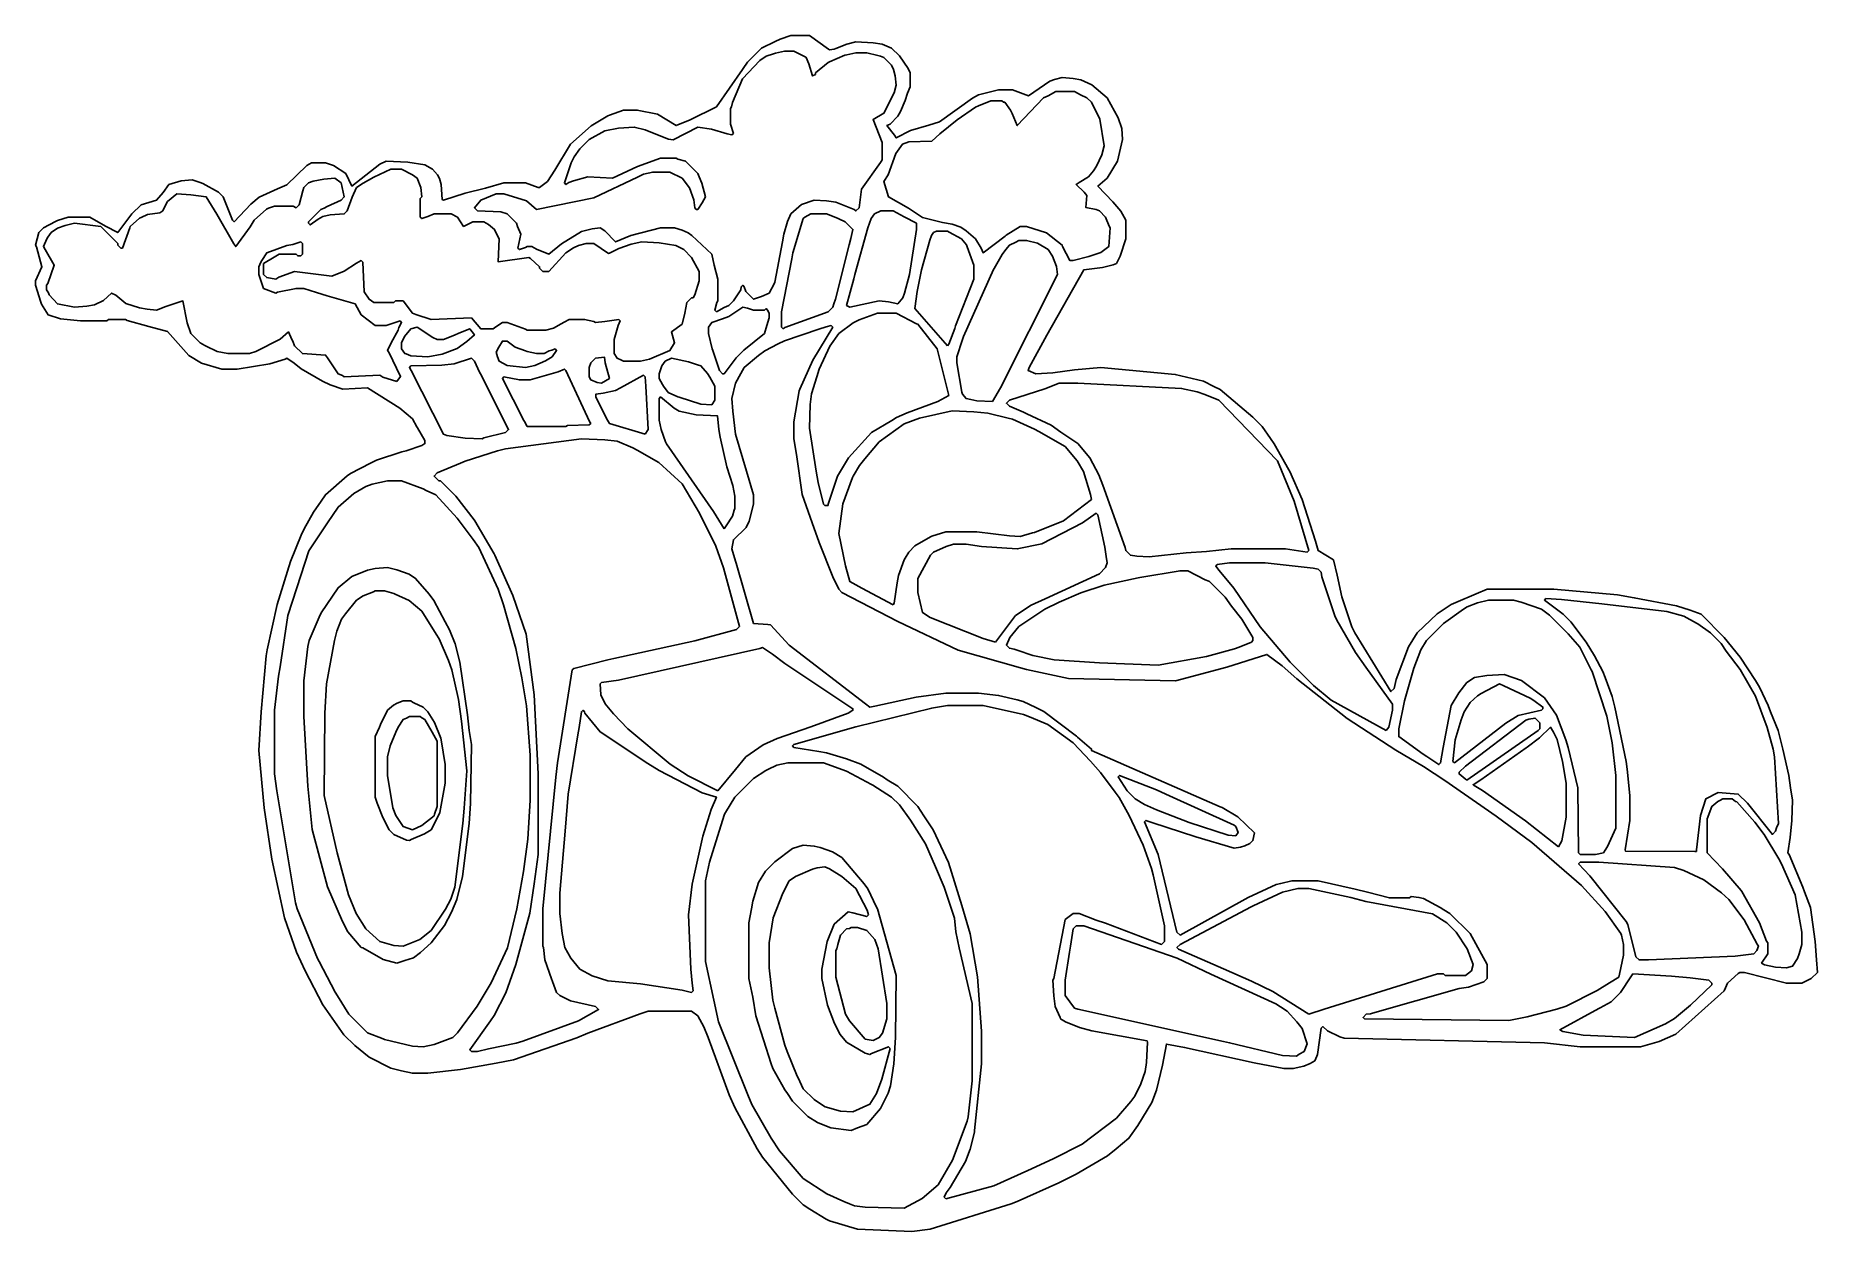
# Model space of a CAD drawing. Extents: x 45 to 1194, y 73 to 844.
import ezdxf

# ---------------------------------------------------------------- set-up
doc = ezdxf.new("R2010")
doc.units = 0
doc.layers.get('0').update_dxf_attribs({"linetype": 'CONTINUOUS'})

msp = doc.modelspace()

# ---------------------------------------------------------------- linework, layer by layer
at = {"color": 7, "linetype": 'CONTINUOUS'}
for points in [[(610, 73), (621.962069, 74.455172), (674.1, 90.8), (677.9, 92.3), (704.9, 104.2), (716.1, 109.8), (736.18, 121.76), (741.804878, 126.243902), (750, 133), (755.76, 141.18), (764.8, 156.1), (767.8, 164.1), (771.594595, 180.067568), (774.25, 193.75), (785.923077, 191.615385), (830.911765, 181.647059), (850, 178), (856, 178), (862.94, 179.42), (866.846154, 181.230769), (870, 183), (871.3, 185.9), (871.594595, 187.067568), (874, 204), (875, 205), (878.18, 202.24), (886.088235, 198.352941), (888.911765, 197.647059), (1017.985321, 194.515596), (1041, 192), (1080, 192), (1091.911765, 195.352941), (1102.795082, 200.245902), (1134, 228), (1134.8, 230.1), (1136, 233), (1142.9, 239.2), (1144, 240), (1147, 240), (1174, 233), (1184, 233), (1190, 236), (1194, 240), (1193.458824, 248.035294), (1192.541176, 259.964706), (1189.594595, 281.932432), (1185.8, 291.9), (1184.7, 294.9), (1175.8, 315.9), (1175, 317), (1176.544828, 327.037931), (1177.455172, 337.962069), (1178, 351), (1176.569231, 358.946154), (1175.569231, 366.946154), (1171.7, 383.9), (1168.647059, 395.911765), (1163.8, 407.9), (1162.2, 412.1), (1156.769231, 423.846154), (1154.2, 428.1), (1144.243902, 443.195122), (1134, 456), (1119, 471), (1111.911765, 473.647059), (1103.1, 476.3), (1075.932432, 481.594595), (1065.067568, 483.405405), (1024, 487), (981, 487), (978.1, 485.7), (976.9, 485.3), (957.9, 477.2), (948.846154, 471.230769), (936, 459), (930.230769, 449.846154), (922.3, 428.9), (921, 423), (919, 421), (895.8, 458.9), (893.8, 462.9), (887.352941, 482.088235), (884.405405, 496.067568), (882, 506), (872, 512), (870.352941, 518.088235), (861.7, 544.9), (853.8, 562.9), (853.2, 564.1), (843.76, 580.82), (841.24, 584.18), (836, 592), (830, 598), (808.804878, 615.756098), (804.9, 617.8), (798.1, 621.2), (779.95122, 625.560976), (732, 630), (714.94, 628.42), (701.053846, 626.569231), (690, 626), (685, 628), (685.8, 630.1), (697.2, 650.9), (721, 693), (732.946154, 694.430769), (739.9, 696.2), (742, 697), (744.3, 701.9), (748, 713), (748, 725), (744.754098, 730.795082), (739.751131, 736.773756), (730, 747), (736, 752), (742.7, 763.1), (746, 777), (745.384615, 784.076923), (743.2, 791.1), (736, 804), (726.1, 812.2), (718.932432, 815.594595), (714.067568, 816.405405), (707, 817), (702.076923, 815.615385), (699.1, 814.7), (685.339623, 805.188679), (675, 809), (666, 809), (653.1, 805.8), (649.18, 803.76), (627.8, 788.4), (620.911765, 786.352941), (609.1, 782.8), (600, 778), (598.769231, 779.846154), (594, 786), (596, 787), (601, 792), (602.769231, 795.153846), (605.7, 802.1), (607.3, 806.9), (609, 811), (609, 820), (607.7, 822.9), (602, 831), (597, 836), (590.94, 838.58), (585.06, 839.42), (574, 840), (568.067568, 838.594595), (561.1, 835.8), (559.9, 835.2), (556.9, 834.8), (556.195122, 835.243902), (544, 844), (532, 844), (525.1, 841.8), (521.9, 840.2), (513, 836), (504, 827), (501.24, 822.82), (500.76, 822.18), (484, 798), (467.1, 789.8), (458, 786), (446.1, 793.3), (433, 796), (424, 796), (415.1, 792.7), (413.9, 792.2), (403.211765, 785.752941), (390, 774), (379.76, 757.18), (375, 750), (370, 746), (369, 746), (361, 749), (347, 749), (335.088235, 745.647059), (321.911765, 742.352941), (308, 738), (307.25, 738.25), (306.554455, 747.955446), (305.482759, 751.793103), (304.230769, 754.153846), (301, 758), (295.911765, 760.647059), (285.053846, 762.430769), (271, 763), (266.9, 761.2), (249, 747), (245, 755), (237.1, 760.2), (232, 762), (223, 762), (219.9, 760.2), (207.1, 747.8), (200.9, 745.2), (189.204918, 739.754098), (183.795082, 735.245902), (173, 724), (172, 725), (166, 740), (163, 743), (152.9, 748.7), (151.1, 749.3), (146, 751), (138.923077, 750.384615), (131, 748), (127.230769, 742.846154), (123, 738), (113, 735), (107, 729), (98, 717), (90.153846, 721.230769), (80, 727), (66, 727), (59.1, 724.8), (57.9, 724.2), (50, 720), (47, 717), (45, 709), (45.647059, 707.911765), (49, 695), (45, 686), (45, 683), (48.3, 672.1), (48.8, 670.9), (53, 664), (61.035294, 661.458824), (74, 660), (91, 660), (92, 661), (103, 661), (104.1, 660.3), (118.088235, 656.352941), (130.1, 653.2), (143.82, 637.76), (151.9, 632.8), (165, 629), (175, 629), (195.932432, 632.405405), (205.9, 635.3), (207, 636), (211.804878, 632.756098), (216.195122, 629.243902), (230.1, 621.2), (234.9, 618.8), (243, 616), (259, 617), (279.82, 603.76), (288, 597), (290.769231, 591.846154), (291.230769, 591.153846), (296, 583), (296, 581), (294.1, 579.8), (283.911765, 576.352941), (281.088235, 575.647059), (264.9, 570.2), (260.9, 568.3), (248.153846, 561.769231), (245.846154, 560.230769), (232, 548), (229.24, 543.82), (224.24, 536.82), (218.2, 525.9), (216.2, 521.9), (209.3, 504.9), (200.7, 477.1), (194.384615, 447.923077), (193.615385, 444.076923), (190.541176, 408.035294), (189, 383), (192.455172, 346.037931), (197.405405, 313.067568), (205.384615, 275.076923), (213.2, 253.1), (218.8, 240.9), (230.230769, 219.153846), (243.76, 199.82), (250.788235, 192.752941), (260.153846, 185.230769), (274.1, 178.3), (280.923077, 176.615385), (288, 175), (298, 175), (318.95122, 177.439024), (341.923077, 181.384615), (353.1, 183.7), (394.1, 197.8), (401.1, 200.7), (434.911765, 213.352941), (440, 215), (468, 215), (472, 212), (475.8, 204.9), (478.7, 197.9), (492.2, 161.1), (495.8, 152.9), (510.230769, 126.153846), (513.769231, 120.846154), (533, 97), (540, 90), (544.18, 87.24), (554.9, 80.8), (556.9, 79.8), (575.032995, 74.461929), (610, 73)], [(484, 666), (489.1, 668.8), (492, 670), (495, 673), (499.7, 680.1), (500, 682), (501, 683), (502, 682), (503, 679), (508, 674), (513.1, 675.8), (518, 678), (521.2, 683.9), (521.7, 685.1), (526.594595, 711.067568), (527.405405, 715.932432), (529.8, 724.1), (532, 729), (538.9, 735.2), (547, 738), (555.06, 737.42), (560.94, 736.58), (572.9, 731.8), (574, 731), (576, 733), (577.647059, 745.088235), (589.8, 762.1), (590.2, 762.9), (591, 764), (591, 775), (585, 790), (592, 794), (598.615385, 807.076923), (600, 812), (599.352941, 818.088235), (598.2, 822.1), (597, 825), (592, 830), (589.9, 830.7), (588.1, 831.3), (581, 833), (574, 833), (568.067568, 831.594595), (566.911765, 831.352941), (556.9, 827.2), (556.18, 826.76), (548, 820), (548, 819), (546, 818), (543.647059, 825.911765), (542, 830), (541.153846, 830.230769), (534, 834), (528, 834), (522.067568, 832.594595), (520.911765, 832.352941), (516.18, 830.76), (512, 828), (500.8, 816.1), (494.352941, 800.911765), (493.647059, 798.088235), (493, 797), (493, 787), (495, 781), (494, 780), (490.9, 780.7), (480.923077, 783.615385), (472, 785), (456.1, 776.8), (453.1, 777.2), (448.1, 779.2), (438.088235, 783.352941), (431, 785), (420.94, 784.42), (412.1, 782.7), (402, 777), (396, 771), (392.243902, 765.804878), (390.3, 761.9), (386, 749), (387, 748), (388.9, 749.2), (391.9, 750.3), (401, 753), (417, 752), (433.1, 759.7), (448, 765), (458, 765), (459.088235, 764.352941), (464, 763), (472, 755), (472.8, 752.9), (474.7, 748.9), (477, 740), (474.8, 736.1), (472, 732), (471, 732), (470, 733), (469.352941, 738.088235), (466.769231, 745.846154), (462, 752), (454, 756), (443, 756), (437.067568, 754.594595), (433.1, 752.8), (404.923077, 739.384615), (368, 732), (361.64, 737.52), (347, 742), (342, 742), (332, 738), (328, 733), (330, 731), (345.1, 730.3), (349, 729), (355, 723), (355.8, 720.9), (358, 716), (356, 707), (357, 706), (360.911765, 707.352941), (362, 708), (365, 708), (368.1, 706.3), (376, 703), (384.195122, 709.756098), (397.088235, 717.647059), (403.911765, 719.352941), (409, 720), (412.1, 718.2), (419, 711), (428.9, 715.2), (448, 720), (457, 720), (461.923077, 718.615385), (465.846154, 716.769231), (468.153846, 715.230769), (481, 703), (482.615385, 695.923077), (485, 687), (485, 673), (484.352941, 671.911765), (483, 667), (484, 666)], [(714, 699), (724.088235, 701.647059), (731.82, 704.24), (737, 708), (738, 720), (737.352941, 721.088235), (735, 727), (731, 731), (728.9, 731.8), (722.25, 733.25), (723, 741), (721.230769, 743.153846), (716, 748), (717.9, 749.2), (724, 753), (727.230769, 756.846154), (729.2, 759.9), (732.594595, 767.067568), (734, 773), (731.3, 790.1), (726, 801), (723, 804), (718.9, 805.8), (715, 808), (703, 808), (697.9, 805.2), (695, 804), (678, 786), (674.8, 793.9), (673.769231, 795.846154), (670, 801), (669.1, 801.2), (668, 802), (661, 802), (653.1, 798.7), (651.1, 797.8), (639.18, 789.76), (628.204918, 780.754098), (623, 776), (608.029183, 775.533074), (604, 774), (599.8, 768.1), (594.769231, 754.153846), (592, 750), (595, 740), (607.846154, 732.769231), (616.9, 726.8), (629.923077, 723.615385), (636.088235, 722.352941), (641.735294, 720.558824), (645.18, 718.24), (651, 713), (654.7, 706.9), (656, 704), (670.18, 714.76), (670.82, 715.24), (680, 721), (684, 721), (696.846154, 716.769231), (707, 709), (707.2, 708.1), (712, 699), (714, 699)], [(278, 621), (280.4, 624.3), (272.8, 639.9), (272, 641), (274.230769, 645.846154), (278.7, 654.1), (279.3, 655.9), (281, 659), (280, 660), (271, 657), (264, 657), (255, 664), (251, 671), (233.1, 676.3), (226.1, 678.3), (218, 681), (213, 681), (201.076923, 678.615385), (200, 678), (192, 681), (189, 690), (189, 695), (190.3, 697.9), (190.8, 699.1), (194, 704), (207.076923, 708.615385), (210.923077, 709.384615), (216, 711), (217, 710), (217, 703), (216, 702), (214, 702), (213, 703), (202, 703), (198.9, 701.2), (192, 697), (192, 690), (194, 688), (200, 687), (201.9, 688.2), (212, 692), (236, 689), (243.9, 692.2), (251.9, 697.2), (255, 699), (256, 698), (256.8, 678.9), (260, 674), (263, 672), (276, 672), (277, 673), (282, 673), (288, 665), (290.1, 664.2), (300, 661), (326, 662), (332, 655), (340, 655), (341.846154, 656.230769), (346, 659), (349, 659), (360.9, 654.8), (362, 654), (374, 654), (378.923077, 655.384615), (383.9, 658.2), (385.9, 659.2), (389, 661), (399, 661), (404.932432, 659.594595), (406, 659), (412.067568, 659.594595), (421, 661), (422, 660), (420.7, 657.1), (418, 648), (418, 639), (420, 636), (422.9, 634.8), (424, 634), (435, 634), (440.932432, 635.405405), (454, 641), (457, 646), (455, 653), (462, 658), (463.615385, 665.076923), (465, 672), (468, 675), (469, 675), (470.2, 676.9), (473, 686), (473, 692), (468, 701), (463, 706), (457.911765, 708.647059), (447.053846, 710.430769), (436, 711), (429.06, 709.58), (421.1, 706.8), (415.1, 703.8), (414.405405, 703.567568), (405, 710), (400, 710), (395.076923, 708.615385), (391.9, 707.2), (387, 704), (376, 692), (372, 692), (370, 694), (370, 695), (364.1, 700.2), (363, 701), (343.25, 698.25), (344, 713), (343.2, 714.1), (341, 719), (337.1, 722.2), (334, 724), (327, 724), (321, 721), (317, 727), (313, 729), (302, 729), (297.9, 727.3), (294, 726), (293, 727), (293, 739), (294, 740), (293.352941, 746.088235), (291, 752), (288.1, 754.2), (281, 758), (274, 758), (263.1, 752.8), (256.153846, 748.769231), (252, 746), (249.2, 739.9), (246, 731), (244, 729), (235.044554, 728.554455), (230.2, 727.4), (227.18, 725.76), (222, 722), (221, 723), (221, 724), (229, 732), (231.1, 732.8), (233.1, 733.8), (242, 738), (244, 740), (243.384615, 743.076923), (242, 749), (238, 752), (230.94, 751.42), (223.9, 750.2), (221, 749), (218, 746), (217.3, 743.9), (215, 735), (213, 733), (211, 734), (199, 734), (195.088235, 732.647059), (193.9, 732.2), (186, 725), (183.24, 720.82), (174, 708), (172.769231, 709.846154), (161.8, 728.9), (155, 740), (145.053846, 741.430769), (136, 742), (130, 737), (128.230769, 733.846154), (127, 731), (125.1, 729.8), (117.053846, 728.569231), (113.1, 726.8), (111.9, 726.2), (106, 721), (105.8, 720.1), (101, 707), (100, 707), (98, 709), (98, 710), (87, 721), (70, 723), (64.067568, 721.594595), (59.18, 719.76), (55, 717), (52.8, 714.1), (52.2, 712.9), (50, 708), (51.230769, 706.153846), (57, 696), (52.8, 684.1), (52, 683), (52, 680), (53.2, 678.1), (53.8, 676.9), (59, 671), (70, 669), (78.067568, 669.594595), (82.932432, 670.405405), (88.795082, 673.245902), (94, 678), (96.788235, 676.752941), (103.211765, 671.247059), (112.067568, 668.405405), (116.932432, 667.594595), (123, 667), (128.9, 669.3), (140, 673), (142.7, 658.9), (145, 652), (151, 646), (154.153846, 644.230769), (154.9, 643.8), (162.06, 640.42), (169, 639), (183, 639), (186.911765, 640.352941), (202.795082, 648.245902), (208, 653), (210.3, 648.1), (210.8, 646.9), (212, 644), (217, 639), (232, 638), (233.230769, 636.153846), (240, 626), (242.9, 624.8), (244, 624), (267, 625), (268.9, 623.8), (278, 621)], [(527, 655), (528.1, 655.8), (556, 666), (559, 669), (559.7, 671.1), (560.8, 674.1), (569.647059, 709.088235), (570.647059, 713.088235), (572, 719), (567, 724), (562.9, 725.8), (562.1, 726.2), (555, 729), (545, 729), (541, 727), (540, 726), (533.384615, 703.923077), (532.615385, 700.076923), (526, 666), (526, 656), (527, 655)], [(570, 669), (589, 673), (595.088235, 672.352941), (601, 671), (604.2, 674.9), (605.3, 677.9), (608.58, 690.06), (613, 719), (613, 723), (605.1, 727.2), (598, 731), (590, 731), (586, 729), (583.8, 726.1), (581.7, 720.1), (573.352941, 689.911765), (572.647059, 687.088235), (568, 670), (570, 669)], [(633, 644), (633.8, 645.1), (637.7, 655.1), (638.3, 656.9), (650, 687), (650, 696), (645.8, 707.9), (645.2, 709.1), (642, 713), (634.1, 717.2), (633, 718), (626, 718), (624, 717), (622.8, 715.1), (621.7, 712.1), (616.352941, 692.911765), (613.42, 678.94), (612, 668), (633, 644)], [(662, 608), (667.2, 616.9), (704, 690), (703.352941, 695.088235), (700.76, 701.82), (698, 706), (691.1, 710.2), (684, 712), (679, 712), (677.1, 710.8), (673, 709), (670.76, 706.18), (668.24, 702.82), (663.2, 693.9), (662.8, 693.1), (643.3, 649.9), (642.7, 648.1), (639, 637), (639, 633), (642.352941, 614.088235), (642.8, 612.9), (645, 610), (648.076923, 609.384615), (651.923077, 608.615385), (662, 608)], [(489, 626), (496.76, 636.18), (501.795082, 641.245902), (515, 652), (516.615385, 657.076923), (518, 662), (518, 665), (517, 667), (516, 668), (515, 667), (508, 667), (504.088235, 668.352941), (501, 669), (492.1, 662.8), (487.9, 661.3), (481, 659), (479, 656), (479, 652), (481.352941, 642.088235), (481.7, 640.9), (486, 628), (488, 626), (489, 626)], [(298, 637), (307.1, 638.7), (316.82, 642.24), (323.153846, 646.769231), (328, 651), (325, 655), (317.9, 652.2), (315.1, 650.8), (308, 648), (304, 648), (301.1, 649.3), (291, 656), (287, 655), (282.8, 650.1), (281, 646), (281, 642), (283, 639), (283.9, 638.8), (287.037931, 637.455172), (298, 637)], [(995, 209), (1006.932432, 211.405405), (1025.9, 216.2), (1031.9, 218.3), (1051.9, 228.2), (1059.9, 233.2), (1066, 237), (1066.3, 238.9), (1069, 251), (1069, 258), (1067.594595, 263.932432), (1067.2, 265.1), (1057.243902, 279.195122), (1042, 296), (1009.788235, 323.752941), (986.846154, 340.769231), (953.82, 363.76), (939.9, 372.8), (922.153846, 383.230769), (890.82, 403.76), (858.223757, 429.248619), (848.776243, 437.751381), (839, 445), (813.1, 436.7), (780, 428), (711.009427, 429.490203), (684.076923, 435.384615), (680.088235, 436.352941), (639.9, 447.8), (601.1, 466.3), (565, 485), (563, 487), (559.2, 495.1), (550.3, 517.1), (545.7, 529.9), (539.384615, 548.076923), (535.569231, 573.946154), (534, 584), (534, 595), (537.352941, 614.911765), (537.8, 616.1), (546.230769, 634.846154), (559, 656), (558, 657), (554.9, 656.3), (550.1, 654.7), (527.9, 647.2), (523.9, 645.2), (515.18, 640.76), (511.204918, 637.754098), (502, 630), (499.8, 626.1), (496.352941, 619.911765), (494, 610), (494.554455, 601.955446), (496.405405, 587.067568), (503.352941, 563.088235), (508, 548), (508, 542), (505.2, 530.9), (503.2, 526.9), (495, 519), (494, 513), (496.352941, 505.088235), (496.7, 503.9), (508, 465), (517.1, 464.3), (519, 464), (531, 451), (580.18, 413.24), (583, 411), (586.088235, 411.647059), (612.923077, 417.384615), (632, 420), (653, 420), (665.964706, 418.541176), (677.911765, 415.647059), (681.911765, 414.647059), (689.9, 410.8), (695.1, 408.2), (716.204918, 392.245902), (716.795082, 391.754098), (726, 384), (726, 383), (808.9, 346.8), (810.1, 346.2), (820.18, 340.24), (831, 330), (830, 325), (828, 323), (824.793103, 321.517241), (822.088235, 320.647059), (818, 320), (793.1, 327.3), (764.9, 336.7), (761, 338), (760, 337), (768.8, 315.9), (781, 266), (783, 264), (826.9, 288.2), (845.088235, 296.647059), (847.911765, 297.352941), (855, 299), (872, 299), (895.911765, 293.647059), (903.911765, 291.647059), (918, 288), (931, 288), (932, 289), (937.088235, 288.352941), (939.911765, 287.647059), (950.846154, 281.769231), (953.153846, 280.230769), (957, 278), (970, 265), (981, 245), (981, 236), (979, 234), (968.94, 230.42), (963.06, 229.58), (907.088235, 213.647059), (905.911765, 213.352941), (903, 213), (901, 211), (902, 210), (995, 209)], [(556, 541), (556, 542), (562.2, 559.9), (562.8, 561.1), (569.247788, 571.783186), (584, 588), (597.1, 595.8), (600.153846, 597.769231), (607.1, 600.7), (626.9, 608.2), (634, 612), (626.3, 642.1), (614, 658), (613.1, 658.2), (600, 665), (588, 665), (576.1, 660.8), (572.153846, 658.769231), (563, 652), (557.24, 643.82), (550.3, 628.9), (548.7, 624.1), (545.430769, 612.946154), (544.569231, 606.053846), (544, 591), (548.384615, 563.076923), (549.647059, 555.911765), (553, 542), (554, 541), (556, 541)], [(361, 630), (366.932432, 631.405405), (373.82, 634.24), (378, 637), (381, 641), (380, 642), (377.9, 641.3), (376.1, 640.7), (373, 639), (368, 639), (362.067568, 640.405405), (360.9, 640.7), (354.153846, 643.230769), (349, 647), (346, 647), (343.8, 643.1), (342, 640), (342.8, 636.9), (344, 634), (349.067568, 631.405405), (361, 630)], [(333, 584), (334.067568, 584.594595), (348, 588), (350, 590), (331.8, 625.9), (331.2, 627.1), (328, 634), (326, 636), (314.946154, 632.430769), (306.977376, 631.475113), (287, 631), (286, 630), (287.2, 628.1), (308, 587), (310.1, 586.2), (322.037931, 584.455172), (333, 584)], [(410, 620), (415, 623), (412.352941, 633.088235), (411.75, 636.75), (406, 636), (403, 633), (402, 630), (402, 624), (403, 622), (407.088235, 620.352941), (410, 620)], [(481, 606), (483, 609), (483, 618), (479.769231, 623.846154), (478.230769, 626.153846), (474, 631), (471.9, 631.8), (465.911765, 633.647059), (455, 636), (451, 634), (448.8, 631.1), (447, 626), (447, 623), (449.2, 619.1), (449.8, 617.9), (453, 614), (459.1, 611.2), (459.9, 610.8), (474.053846, 606.430769), (481, 606)], [(387, 592), (388.030973, 592.535398), (402, 593), (403, 594), (402.2, 595.1), (387, 628), (386, 629), (381.9, 627.2), (364, 622), (357, 622), (347, 624), (346, 623), (359.8, 595.9), (360.2, 595.1), (362, 592), (387, 592)], [(438, 587), (440, 590), (438.42, 618.06), (438, 624), (437, 625), (422.1, 616.8), (418.9, 615.2), (410.923077, 613.384615), (406.25, 612.75), (406.2, 611.1), (413.2, 597.1), (415, 594), (438, 587)], [(489, 526), (490.24, 527.82), (494.4, 534.2), (495.384615, 537.923077), (496, 539), (496, 547), (494.58, 553.94), (490.7, 565.9), (486.405405, 585.067568), (485.594595, 589.932432), (484.75, 598.75), (471.032995, 599.461929), (459.9, 601.8), (456.846154, 603.769231), (448, 611), (447, 610), (447, 596), (448.405405, 590.067568), (451.2, 582.1), (451.8, 580.9), (482.2, 537.1), (489, 526)], [(763, 508), (787.032995, 510.538071), (799.967005, 511.461929), (816, 513), (851, 513), (865, 511), (866, 512), (863.647059, 519.911765), (856.7, 543.9), (845.750329, 569.762812), (808, 609), (798.9, 612.7), (794.1, 614.3), (783.946154, 616.569231), (717, 620), (705, 620), (695.9, 616.3), (673, 609), (671, 607), (673, 605), (682.1, 601.2), (684.1, 600.2), (699.846154, 592.769231), (706.18, 588.24), (717, 581), (724.756098, 571.804878), (730.7, 560.9), (733.3, 554.1), (747.7, 513.9), (748, 512), (751, 509), (755.04878, 508.439024), (763, 508)], [(598, 477), (598.647059, 478.088235), (600.594595, 491.067568), (601.405405, 495.932432), (605.2, 505.9), (605.8, 507.1), (608, 511), (612, 515), (622.1, 520.8), (622.9, 521.2), (632, 524), (652, 524), (672.959016, 521.54918), (680, 521), (687.911765, 523.352941), (689.1, 523.7), (707.846154, 531.230769), (726, 545), (725.352941, 548.088235), (720.7, 562.9), (716.754098, 569.795082), (709, 579), (691.9, 588.8), (689.1, 590.2), (674.911765, 596.647059), (672.088235, 597.352941), (658.955446, 600.554455), (650.044554, 601.445545), (636, 602), (614.9, 597.3), (605.153846, 593.769231), (589, 582), (579.756098, 571.195122), (576.243902, 566.804878), (572.2, 559.9), (571.8, 559.1), (565.615385, 542.076923), (563, 523), (567.352941, 502.088235), (570, 492), (577.9, 487.8), (598, 477)], [(330, 189), (337.067568, 190.594595), (354.9, 194.3), (359.1, 195.7), (395.1, 208.8), (408, 216), (406, 218), (389.9, 221.7), (383, 225), (381, 227), (378.3, 234.1), (377.7, 235.9), (373.439024, 248.04878), (372.560976, 255.95122), (372, 257), (372, 281), (380.445545, 365.955446), (381.594595, 375.067568), (391, 435), (392, 436), (414.076923, 441.615385), (417.923077, 442.384615), (470.1, 453.7), (497, 461), (499, 463), (488.647059, 500.911765), (483.7, 514.9), (473.2, 536.1), (462, 555), (446.783186, 568.752212), (432.9, 576.8), (430.1, 578.2), (419.95122, 582.560976), (412.04878, 583.439024), (397, 584), (348.067568, 577.594595), (342.911765, 576.352941), (322.1, 569.7), (318.9, 568.3), (304, 562), (302, 560), (305, 557), (306, 557), (316, 547), (327.769231, 531.846154), (328.230769, 531.153846), (340.8, 509.9), (341.2, 509.1), (352.7, 482.9), (361.3, 458.1), (366.430769, 419.053846), (369, 368), (369, 316), (366.560976, 297.04878), (363.615385, 278.076923), (354.7, 245.1), (348.2, 226.9), (340.76, 212.18), (338.24, 208.82), (325, 190), (326, 189), (330, 189)], [(295, 192), (301.94, 193.42), (314, 198), (317, 201), (329.769231, 218.153846), (338.769231, 233.153846), (349.3, 255.9), (355.384615, 280.923077), (359.58, 305.06), (362.430769, 325.946154), (364, 351), (364, 380), (361.541176, 411.964706), (358.594595, 429.932432), (354.615385, 448.923077), (346.7, 476.9), (343.2, 487.1), (330.769231, 513.846154), (327.230769, 519.153846), (316.751724, 532.77931), (303, 548), (296.9, 550.8), (294.9, 551.8), (281, 557), (272, 557), (262.1, 554.8), (257.9, 553.2), (250.204918, 548.754098), (240, 540), (233.230769, 529.846154), (221.230769, 511.846154), (213.352941, 487.911765), (207.7, 470.1), (202.594595, 437.067568), (201.594595, 431.067568), (199, 409), (199, 368), (200.45082, 357.040984), (212.647059, 284.911765), (213.7, 280.9), (226.8, 248.9), (227.8, 246.9), (238.230769, 227.153846), (239.769231, 224.846154), (247, 213), (259, 201), (269.1, 197.2), (269.9, 196.8), (288.053846, 192.430769), (295, 192)], [(664, 453), (677, 470), (687.1, 476.8), (696.1, 480.8), (731, 497), (735, 501), (736, 504), (735.405405, 508.067568), (734.405405, 514.067568), (730, 535), (729, 536), (720.1, 529.8), (693.911765, 516.352941), (678, 513), (654.955446, 514.554455), (645, 516), (637, 516), (632.076923, 514.615385), (624, 511), (622, 509), (614, 494), (614, 485), (617, 472), (621.9, 468.8), (656.088235, 455.352941), (664, 453)], [(278, 246), (283.088235, 247.647059), (288.692308, 249.461538), (293.195122, 252.756098), (300, 259), (308.756098, 270.195122), (313.2, 278.9), (316.647059, 287.088235), (320.352941, 301.911765), (324.538071, 336.032995), (325.461929, 348.967005), (326, 387), (324.560976, 395.95122), (323.554455, 405.955446), (318.615385, 439.923077), (315.647059, 451.911765), (311.8, 460.9), (309.2, 466.1), (301.76, 479.82), (298.754098, 483.795082), (290, 494), (285.82, 496.76), (277.932432, 499.594595), (272, 501), (263.923077, 500.384615), (258.911765, 499.352941), (248.9, 495.2), (240, 488), (229.2, 471.9), (227.8, 469.1), (221.384615, 453.923077), (220.615385, 450.076923), (218, 428), (218, 405), (220.472376, 360.024862), (223.42, 332.06), (233.3, 295.1), (242.8, 272.9), (246.243902, 266.195122), (255, 256), (255.9, 255.8), (269.088235, 248.352941), (278, 246)], [(769, 438), (800.076923, 443.615385), (818.1, 448.7), (821.1, 449.7), (829, 453), (830, 454), (830, 456), (822.756098, 467.804878), (816.24, 476.18), (812, 482), (802, 492), (799.9, 492.8), (799.1, 493.2), (788, 499), (783, 499), (757.076923, 494.615385), (755.923077, 494.384615), (734.1, 489.7), (719.1, 484.7), (705.1, 478.8), (695.9, 474.2), (679, 463), (673.24, 455.82), (671, 451), (673, 449), (676.1, 448.3), (677.9, 447.7), (688.076923, 444.384615), (701.923077, 441.615385), (730.973846, 439.529231), (769, 438)], [(916, 396), (917.6, 398.2), (920, 409), (920, 413), (902.769231, 436.846154), (896.24, 446.18), (884.2, 467.1), (882.8, 469.9), (874.352941, 495.088235), (874, 498), (872, 500), (868.932432, 500.594595), (838, 504), (815, 504), (807, 503), (806, 502), (808.245902, 499.204918), (817.754098, 487.795082), (834.769231, 462.846154), (854, 440), (869, 425), (880.409836, 415.491803), (916, 396)], [(282, 257), (292.82, 261.24), (300, 267), (309.230769, 280.846154), (312.7, 287.1), (315.3, 294.9), (320.54918, 336.040984), (321.45082, 345.959016), (323, 370), (319.554455, 401.955446), (317.594595, 415.932432), (313.3, 435.1), (311.3, 441.1), (305.2, 455.1), (303.230769, 458.153846), (294, 473), (285.82, 479.76), (276.9, 483.8), (276.1, 484.2), (270, 486), (264, 486), (262.911765, 485.352941), (256.18, 482.76), (252, 480), (244.76, 471.18), (242.24, 467.82), (239.3, 459.9), (237.647059, 454.088235), (232.473815, 425.976309), (231.526185, 407.023691), (231, 354), (239.352941, 317.088235), (246.7, 289.9), (251.8, 277.9), (258, 268), (266.9, 259.8), (276.06, 257.42), (282, 257)], [(1051, 316), (1056, 317), (1057.230769, 318.846154), (1058.769231, 321.153846), (1064, 333), (1064, 367), (1061.594595, 387.932432), (1058.3, 405.1), (1048.7, 433.9), (1048.2, 435.1), (1040.751724, 449.77931), (1033.248276, 458.22069), (1021.195122, 470.243902), (1016.1, 474.2), (1002.923077, 478.615385), (998, 480), (982, 480), (974.9, 478.3), (968.153846, 475.769231), (965.846154, 474.230769), (953, 465), (942, 454), (938.2, 447.9), (933.8, 436.1), (927.647059, 415.088235), (924, 397), (924, 392), (939.846154, 380.769231), (942.153846, 379.230769), (950, 374), (951, 375), (952.594595, 385.067568), (957.8, 412.1), (962.76, 420.18), (968, 427), (972.9, 430.2), (980.946154, 431.430769), (992, 432), (1003.1, 428.2), (1018, 417), (1025.76, 405.82), (1031.7, 389.9), (1033.3, 385.1), (1039.511892, 358.988649), (1040, 317), (1041, 316), (1051, 316)], [(1116, 318), (1116, 319), (1118.647059, 341.088235), (1122, 352), (1130, 356), (1143, 355), (1149, 349), (1165, 329), (1167, 331), (1167.7, 333.1), (1169, 336), (1166.405405, 379.067568), (1165.594595, 383.932432), (1161.7, 397.9), (1154.2, 418.1), (1144.24, 435.18), (1135.24, 447.18), (1132, 452), (1125, 459), (1116.9, 464.8), (1116.153846, 465.230769), (1107.9, 469.7), (1096.911765, 472.647059), (1054.955446, 477.554455), (1029.053846, 480.430769), (1019, 481), (1018, 480), (1030, 471), (1035, 466), (1044.8, 452.9), (1050.230769, 444.153846), (1055.7, 433.9), (1057.2, 430.1), (1061.647059, 417.911765), (1063.352941, 411.088235), (1070.594595, 375.932432), (1071.405405, 371.067568), (1073, 354), (1073, 338), (1070, 319), (1070.25, 318.25), (1115, 318), (1116, 318)], [(485, 357), (496.243902, 370.804878), (503, 379), (514.18, 386.76), (523.1, 390.8), (544.911765, 398.352941), (568.9, 407.2), (572, 409), (572, 410), (528.18, 439.24), (520.18, 445.24), (513.8, 449.4), (512.1, 448.8), (420.955446, 428.445545), (410, 427), (409, 426), (409.430769, 419.053846), (412.247059, 413.211765), (417.752941, 406.788235), (427, 397), (454.153846, 374.230769), (465.9, 366.8), (485, 357)], [(960, 375), (993.18, 400.76), (1001.1, 405.7), (1016, 409), (1017, 410), (1017, 411), (1011.153846, 415.230769), (1008.846154, 416.769231), (991.9, 424.7), (989, 426), (977.153846, 419.769231), (974.846154, 418.230769), (970, 414), (966.2, 407.9), (964.2, 402.9), (960.439024, 389.95122), (959, 376), (960, 375)], [(286, 325), (287.1, 325.7), (295.82, 329.24), (300, 332), (301.2, 333.9), (305.7, 343.1), (309, 362), (309, 374), (306.594595, 389.932432), (306.352941, 391.088235), (302.2, 401.1), (298, 408), (295, 411), (288.9, 413.8), (288.1, 414.2), (287, 415), (282, 415), (278.206897, 413.482759), (275.846154, 412.230769), (272, 409), (267.3, 399.9), (266.7, 398.1), (264, 392), (264, 353), (265.352941, 349.088235), (268.8, 339.9), (273, 332), (276, 329), (284.1, 325.3), (286, 325)], [(288, 332), (294.1, 334.8), (302, 341), (302.2, 341.9), (304, 347), (304, 389), (300.8, 394.9), (296, 403), (294.1, 404.2), (293, 405), (286, 405), (284.1, 403.8), (282, 403), (278.8, 398.1), (277.2, 394.9), (273.647059, 386.088235), (272, 379), (272, 367), (275.352941, 346.088235), (277.2, 341.1), (282, 334), (288, 332)], [(468, 227), (469, 228), (468.445545, 233.044554), (467.554455, 241.955446), (466, 277), (468.430769, 296.946154), (475.352941, 327.911765), (480.7, 345.1), (484, 353), (474.9, 355.8), (447.153846, 370.230769), (439.846154, 374.769231), (409, 395), (399.24, 407.18), (399, 408), (398, 409), (397, 408), (395.405405, 397.932432), (394.594595, 393.067568), (388.455172, 354.962069), (386.541176, 331.035294), (383, 291), (383, 278), (384.458824, 265.035294), (386.2, 256.1), (390.24, 249.18), (396, 242), (403.9, 237.8), (413.911765, 234.647059), (434.962069, 232.544828), (461.923077, 228.615385), (468, 227)], [(632, 94), (662.911765, 102.352941), (684.9, 112.2), (701.1, 119.8), (719.82, 129.24), (742, 146), (751.24, 156.82), (753.76, 160.18), (757.8, 168.1), (760.58, 176.06), (761.42, 181.94), (762, 195), (761.75, 195.75), (726.067568, 202.405405), (718.088235, 204.352941), (709.1, 208.2), (706, 210), (705.8, 210.9), (702.430769, 218.053846), (701.569231, 224.946154), (701, 235), (701.615385, 236.076923), (709, 274), (714, 278), (718, 278), (728.9, 273.7), (734.9, 271.7), (771, 258), (773, 260), (773, 270), (765.647059, 302.911765), (764.647059, 306.911765), (759.2, 322.1), (750.2, 341.1), (743.76, 352.82), (741.24, 356.18), (731.752212, 368.783186), (725.247788, 376.216814), (714, 388), (697.846154, 399.769231), (685.9, 404.7), (682.1, 406.2), (656, 412), (633, 412), (624.04878, 410.560976), (622.932432, 410.405405), (573.911765, 398.352941), (534, 387), (533, 386), (534, 385), (550.067568, 382.405405), (554.932432, 381.594595), (567.9, 377.7), (577.1, 374.2), (591.846154, 365.769231), (594.153846, 364.230769), (601, 360), (614, 347), (617.769231, 340.846154), (623.769231, 331.846154), (633.7, 310.9), (642.3, 283.1), (647.594595, 264.932432), (652.405405, 237.067568), (655, 202), (655, 181), (650.560976, 138.04878), (650.405405, 136.932432), (647.7, 126.1), (644.7, 118.1), (634.76, 101.18), (632.24, 97.82), (631, 95), (632, 94)], [(968, 364), (1014, 396), (1015, 397), (1015, 401), (1012, 404), (1007.9, 403.3), (1006.1, 402.7), (967, 373), (963, 369), (963, 368), (966.9, 364.8), (968, 364)], [(1027, 321), (1029.2, 324.9), (1032, 340), (1032, 362), (1029.594595, 375.932432), (1026.2, 390.1), (1023.8, 394.9), (1022, 398), (1014.783186, 391.247788), (1006.82, 385.24), (1006.18, 384.76), (976.9, 364.2), (972, 361), (973.846154, 359.769231), (978.1, 357.2), (1005.82, 337.76), (1027, 321)], [(605, 88), (616.795082, 94.245902), (627, 103), (636.2, 118.9), (645.647059, 144.088235), (646.352941, 146.911765), (649, 170), (649, 220), (640.647059, 255.911765), (638.445545, 266.044554), (637.554455, 274.955446), (630.8, 294.9), (625.3, 308.1), (618.769231, 322.846154), (609.2, 338.1), (602, 348), (597, 353), (584.9, 360.8), (584.1, 361.2), (567.9, 369.7), (553, 375), (530, 375), (523.06, 373.58), (517.1, 370.8), (515.9, 370.2), (508, 365), (496, 353), (489.8, 343.1), (489.3, 341.9), (480.352941, 313.911765), (479.647059, 311.088235), (477, 299), (477, 247), (482.352941, 222.088235), (485.352941, 208.088235), (504.2, 161.1), (506.8, 154.9), (519.230769, 133.153846), (524.76, 124.82), (540, 107), (555.153846, 97.230769), (566.1, 92.2), (569.9, 90.7), (573.053846, 89.430769), (579.946154, 88.569231), (605, 88)], [(819, 328), (820.4, 330.2), (819, 334), (818, 335), (773.9, 354.8), (767.9, 357.8), (744, 367), (743, 366), (749, 357), (754, 352), (760.1, 348.2), (767.9, 344.8), (788.9, 336.7), (814.067568, 328.405405), (819, 328)], [(1174, 243), (1178, 244), (1181.2, 248.9), (1182.3, 251.9), (1184, 258), (1184, 266), (1179.647059, 289.911765), (1170.8, 309.9), (1169.2, 313.1), (1159.769231, 328.846154), (1153.752941, 336.788235), (1142, 350), (1141.153846, 350.230769), (1139, 352), (1133, 352), (1131.1, 350.8), (1129.9, 350.2), (1126, 347), (1123, 339), (1123, 317), (1132.751131, 306.773756), (1144.754098, 292.795082), (1145.2, 292.1), (1156.7, 271.9), (1161.2, 260.1), (1162, 259), (1162, 252), (1158, 246), (1159.9, 244.8), (1167.053846, 243.430769), (1174, 243)], [(571, 138), (575.1, 139.7), (581, 142), (589.754098, 152.204918), (594.8, 162.1), (596.352941, 166.911765), (598.529231, 181.026154), (599.470769, 197.973846), (600, 238), (587.8, 280.9), (587.2, 282.1), (581.76, 293.82), (579.24, 297.18), (565, 314), (558.846154, 317.769231), (550.923077, 320.615385), (547.076923, 321.384615), (540, 322), (533.1, 319.8), (521.795082, 311.245902), (515.76, 305.18), (511.2, 297.9), (507.405405, 285.932432), (506.594595, 281.067568), (505, 272), (505, 236), (507.405405, 224.067568), (509.405405, 212.067568), (519.3, 181.1), (520.3, 178.1), (528.230769, 164.153846), (529.769231, 161.846154), (533, 157), (543, 147), (549.153846, 143.230769), (556.1, 140.3), (557.9, 139.7), (571, 138)], [(1085, 248), (1141.040984, 250.54918), (1153, 252), (1155, 254), (1156, 257), (1155.2, 258.1), (1146.76, 273.82), (1137, 287), (1132.18, 291.24), (1120.82, 299.76), (1107.9, 305.7), (1101.911765, 307.647059), (1053, 311), (1041, 311), (1040, 310), (1047.245902, 302.204918), (1070.769231, 272.846154), (1071.7, 270.9), (1077, 250), (1079, 248), (1085, 248)], [(572, 150), (583, 155), (587.2, 161.9), (590.7, 171.1), (596, 191), (595, 192), (584.1, 187.7), (583, 187), (579.9, 187.8), (568, 195), (563.8, 199.9), (560.2, 207.1), (555.7, 218.9), (552, 236), (552, 242), (555.384615, 259.923077), (560, 271), (569, 279), (572.088235, 278.352941), (581, 276), (582, 277), (581.3, 280.1), (574, 294), (564.795082, 301.754098), (556.9, 306.7), (554, 308), (548.911765, 307.352941), (546.088235, 306.647059), (535.1, 301.8), (531, 299), (526.8, 291.1), (520.7, 275.1), (518, 259), (518, 243), (520.439024, 222.04878), (521.647059, 216.911765), (528.2, 193.1), (529.7, 188.9), (536.2, 173.1), (536.8, 171.9), (540, 165), (547, 158), (551.18, 155.24), (554.153846, 153.230769), (564.04878, 150.439024), (572, 150)], [(866, 213), (875.9, 216.3), (949, 239), (953, 239), (954, 238), (967, 238), (971, 241), (972, 245), (968.2, 255.1), (961, 266), (955, 272), (945.846154, 277.769231), (902.911765, 285.647059), (893.1, 288.3), (866, 294), (859, 294), (849.088235, 291.647059), (830.1, 282.8), (828.9, 282.2), (783, 258), (781, 256), (782, 255), (811.1, 242.2), (829.1, 234.3), (842.846154, 227.769231), (866, 213)], [(585, 196), (589, 198), (591.230769, 200.846154), (594, 210), (594, 220), (588.352941, 255.088235), (586.2, 261.1), (581, 267), (575, 269), (571, 269), (569.9, 268.3), (568, 268), (564, 264), (562.352941, 257.911765), (561.647059, 255.088235), (561, 254), (561, 237), (567.3, 213.1), (569.769231, 208.846154), (580, 197), (585, 196)], [(858, 186), (859.9, 187.2), (863, 189), (865, 194), (861.756098, 203.804878), (858.243902, 208.195122), (852, 215), (847.82, 217.76), (844.846154, 219.769231), (802.9, 238.8), (781.1, 249.2), (721, 270), (716, 270), (714, 268), (712.384615, 256.923077), (711.615385, 253.076923), (709, 235), (709, 225), (715, 217), (717.088235, 216.352941), (811.076923, 195.384615), (814.923077, 194.615385), (849.044554, 186.445545), (858, 186)], [(1076, 198), (1096.1, 206.8), (1101.795082, 210.245902), (1112.195122, 218.756098), (1126, 232), (1126, 233), (1124, 235), (1111.962069, 236.544828), (1099.969027, 237.535398), (1075, 239), (1073.8, 237.1), (1067, 227), (1061, 221), (1053.9, 217.2), (1053.153846, 216.769231), (1028, 203), (1029.846154, 201.769231), (1043.021649, 199.476289), (1076, 198)]]:
    msp.add_lwpolyline(points, dxfattribs=at)

doc.saveas('drawing.dxf')
